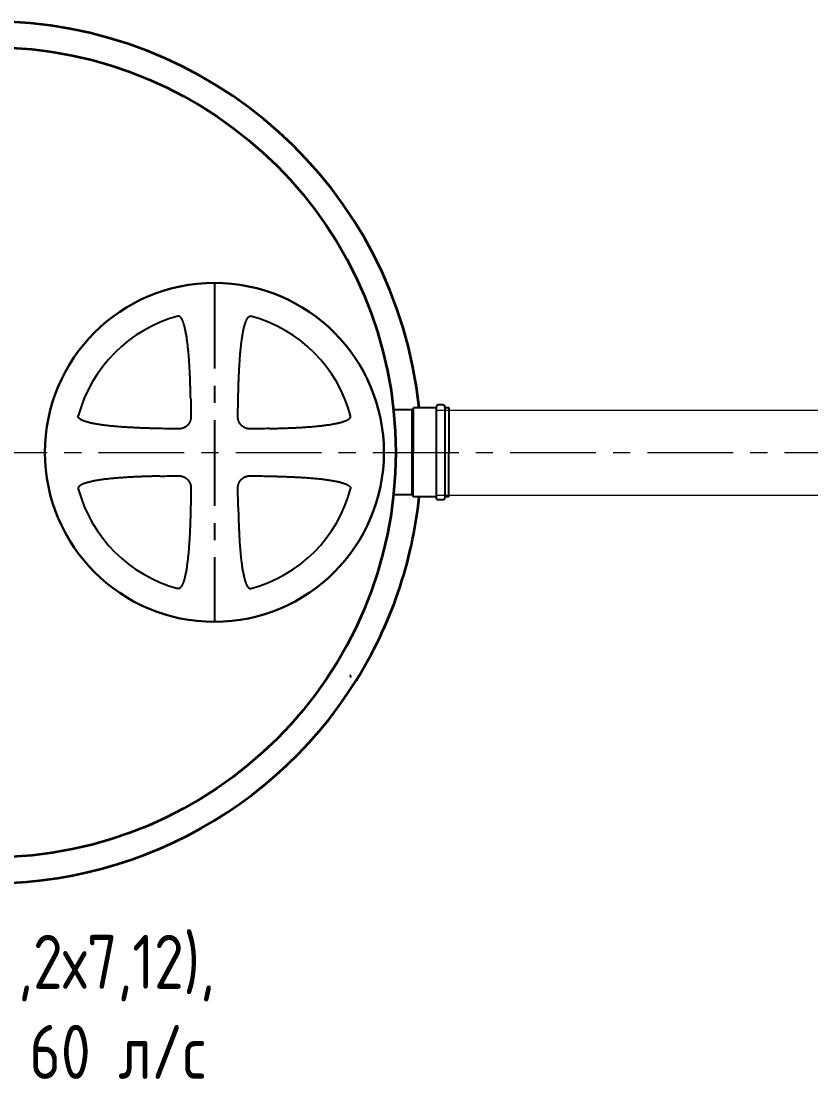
# Model space of a CAD drawing. Header units: millimetres. Extents: x 24859265 to 26550985, y 32092698 to 33532929.
# Drawn here: x 26242988 to 26245909, y 33021310 to 33025279 of the extents above; entities that cross this region are included whole.
import ezdxf

# ---------------------------------------------------------------- set-up
doc = ezdxf.new("R2010")
doc.units = ezdxf.units.MM
doc.linetypes.add('осевая', pattern=[50.8, 31.75, -6.35, 6.35, -6.35])
doc.layers.add('Mitat', color=1, linetype='Continuous')
doc.layers.add('Системный слой', color=7, linetype='Continuous')
doc.styles.add('ARTEM GOST', font='GOST_0.TTF')

msp = doc.modelspace()

# ---------------------------------------------------------------- linework, layer by layer
at = {"color": 1, "linetype": 'осевая', "lineweight": 25, "ltscale": 10}
msp.add_line((26243702.1321, 33024311.228), (26243702.1321, 33023056.4792), dxfattribs=at)
at = {"color": 7, "lineweight": 25}
for p, q in [((26244434.2514, 33023841.4804), (26244368.5131, 33023841.543)), ((26244434.2514, 33023841.4804), (26244438.7044, 33023849.1761)), ((26244523.0043, 33023849.0958), (26244438.7044, 33023849.1761)), ((26244523.0058, 33023850.6958), (26244522.6879, 33023517.0959)), ((26244547.0141, 33023859.3729), (26244531.7141, 33023859.3875)), ((26244555.7058, 33023850.6646), (26244555.3879, 33023517.0648)), ((26244570.7043, 33023849.0503), (26244555.7043, 33023849.0646)), ((26244570.3894, 33023518.6505), (26244570.7043, 33023849.0503)), ((26244438.3968, 33023526.4763), (26244368.2129, 33023526.5432)), ((26244522.6894, 33023518.6959), (26244438.3895, 33023518.7763)), ((26244546.6923, 33023508.3731), (26244531.3923, 33023508.3876)), ((26244570.3894, 33023518.6505), (26244555.3894, 33023518.6648)), ((26244205.0217, 33022859.5641), (26244205.4893, 33022850.6852))]:
    msp.add_line(p, q, dxfattribs=at)
at = {"lineweight": 20}
for p, q in [((26244522.8209, 33023840.1045), (26246384.3472, 33023840.1045)), ((26244522.8209, 33023525.1045), (26246384.727, 33023525.1045))]:
    msp.add_line(p, q, dxfattribs=at)
at = {"color": 1, "linetype": 'осевая', "lineweight": 15, "ltscale": 10}
msp.add_line((26241240.9371, 33023683.8558), (26246373.2024, 33023683.9184), dxfattribs=at)
at = {"lineweight": 35}
msp.add_circle((26242873.1714, 33023683.8156), 1500, dxfattribs=at)
for centre, start, end in [((26242873.1714, 33023683.7696), 5.9499064, 174.3768002), ((26242873.1714, 33023683.8757), 328.0556297, 354.0596986), ((26242873.1714, 33023683.7696), 196.6529029, 328.0556297)]:
    msp.add_arc(centre, 1595.4844, start, end, dxfattribs=at)
at = {"color": 7, "lineweight": 25}
for centre, start, end in [((26244531.7058, 33023850.6875), 89.9453982, 179.9453982), ((26244547.0058, 33023850.6729), 359.9453982, 89.9453982), ((26244531.3879, 33023517.0876), 179.9453982, 269.9453982), ((26244546.6879, 33023517.0731), 269.9453982, 359.9453982)]:
    msp.add_arc(centre, 8.7, start, end, dxfattribs=at)
at = {"layer": 'Mitat', "color": 7, "lineweight": 25}
for p, q in [((26244433.9512, 33023526.4805), (26244434.2514, 33023841.4804)), ((26244438.3895, 33023518.7763), (26244438.7044, 33023849.1761))]:
    msp.add_line(p, q, dxfattribs=at)
at = {"layer": 'Системный слой', "color": 7, "lineweight": 30}
msp.add_circle((26243702.1321, 33023683.8536), 627.3744, dxfattribs=at)
at = {"layer": 'Системный слой', "color": 7, "lineweight": 25}
for start, end in [(104.9942803, 165.0057197), (14.9942803, 75.0057197), (194.9942803, 255.0057197), (284.9942803, 345.0057197)]:
    msp.add_arc((26243702.1321, 33023683.8536), 521.8345, start, end, dxfattribs=at)
at = {"layer": 'Системный слой', "color": 7, "lineweight": 25, "extrusion": (0, 0, -1)}
for centre, major_axis, start_param, end_param in [((26242526.2685, 33023683.8536), (0, -3187.0365), -1.634238642, -1.612784394), ((26244877.9956, 33023683.8536), (0, 3187.0365), -1.52880826, -1.507354011), ((26243702.1321, 33024859.7171), (-3187.0365, 0), -1.52880826, -1.507354011), ((26243702.1321, 33024859.7171), (-3187.0365, 0), -1.634238642, -1.612784394), ((26243702.1321, 33022507.9901), (3187.0365, 0), -1.634238642, -1.612784394), ((26243702.1321, 33022507.9901), (3187.0365, 0), -1.52880826, -1.507354011), ((26242526.2685, 33023683.8536), (0, -3187.0365), -1.52880826, -1.507354011), ((26244877.9956, 33023683.8536), (0, 3187.0365), -1.634238642, -1.612784394)]:
    msp.add_ellipse(centre, major_axis=major_axis, ratio=0.342020143, start_param=start_param, end_param=end_param, dxfattribs=at)
at = {"layer": 'Системный слой', "color": 7, "lineweight": 25}
for points, knots in [([(26243614.1063, 33023885.911), (26243613.9889, 33023891.315), (26243613.7344, 33023902.2375), (26243613.2879, 33023918.8373), (26243612.8496, 33023932.9508), (26243612.4478, 33023944.5348), (26243612.1146, 33023953.4539), (26243611.7066, 33023963.5846), (26243611.2082, 33023974.9176), (26243610.5953, 33023987.4891), (26243609.9637, 33023999.1599), (26243609.3267, 33024009.884), (26243608.7003, 33024019.612), (26243608.0198, 33024029.3565), (26243607.2843, 33024039.0572), (26243606.4935, 33024048.6613), (26243605.6499, 33024058.0957), (26243604.7495, 33024067.3677), (26243603.7954, 33024076.4117), (26243602.784, 33024085.2344), (26243601.7207, 33024093.7699), (26243600.5938, 33024102.0894), (26243599.4105, 33024110.1128), (26243598.1708, 33024117.8228), (26243596.903, 33024125.0524), (26243595.6004, 33024131.865), (26243594.2884, 33024138.1565), (26243592.9609, 33024143.9904), (26243591.6524, 33024149.264), (26243590.333, 33024154.1423), (26243589.0196, 33024158.5896), (26243587.703, 33024162.6604), (26243586.443, 33024166.2171), (26243585.2238, 33024169.3621), (26243584.0828, 33024172.0536), (26243583.0005, 33024174.3885), (26243582.0217, 33024176.3263), (26243581.0992, 33024178.0074), (26243580.2357, 33024179.4566), (26243579.406, 33024180.7355), (26243578.654, 33024181.8013), (26243577.9643, 33024182.7028), (26243577.3542, 33024183.4405), (26243576.8027, 33024184.0592), (26243576.3248, 33024184.5595), (26243575.8863, 33024184.9896), (26243575.4783, 33024185.3652), (26243575.0828, 33024185.7061), (26243574.7121, 33024186.0051), (26243574.3616, 33024186.2699), (26243574.0269, 33024186.5066), (26243573.6915, 33024186.7282), (26243573.3089, 33024186.9628), (26243572.8725, 33024187.2053), (26243572.3826, 33024187.4443), (26243571.8838, 33024187.6533), (26243571.3148, 33024187.8522), (26243570.6135, 33024188.0388), (26243569.7952, 33024188.1667), (26243569.0118, 33024188.1953), (26243568.2327, 33024188.1465), (26243567.6314, 33024188.0482), (26243567.2285, 33024187.9491), (26243567.1217, 33024187.9205)], [0, 0, 0, 0, 3.294371593, 6.658591543, 10.121592742, 11.902893978, 13.727107621, 15.565805849, 18.089199056, 20.650882172, 23.250738132, 25.227924631, 27.214477482, 29.207844676, 31.198515859, 33.161938964, 35.100748787, 36.992852426, 38.863010201, 40.668912645, 42.432709704, 44.134311819, 45.815956245, 47.406319509, 48.925529492, 50.321905425, 51.666805829, 52.875385207, 53.998684122, 55.003566013, 55.973887457, 56.834853186, 57.62025208, 58.285214561, 58.906539433, 59.421026718, 59.87309663, 60.246258994, 60.602155426, 60.908040864, 61.180306665, 61.401463481, 61.604047946, 61.767516676, 61.910185432, 62.028901262, 62.144789761, 62.250718136, 62.349589011, 62.437155671, 62.520316699, 62.60098611, 62.683376543, 62.794473772, 62.904935231, 63.013803366, 63.122506405, 63.271682214, 63.457840141, 63.633238455, 63.754365664, 63.934896432, 64, 64, 64, 64]), ([(26243790.1578, 33023885.911), (26243790.2752, 33023891.316), (26243790.5299, 33023902.2452), (26243790.9769, 33023918.864), (26243791.4162, 33023933.0049), (26243791.8194, 33023944.6227), (26243792.1542, 33023953.5764), (26243792.5218, 33023962.693), (26243792.9241, 33023971.9429), (26243793.3668, 33023981.3649), (26243793.8519, 33023990.9096), (26243794.3831, 33024000.5666), (26243794.9623, 33024010.2866), (26243795.5937, 33024020.0591), (26243796.2798, 33024029.8443), (26243797.0211, 33024039.5801), (26243797.818, 33024049.2137), (26243798.6677, 33024058.6697), (26243799.5744, 33024067.9574), (26243800.5347, 33024077.011), (26243801.5525, 33024085.8389), (26243802.6222, 33024094.3752), (26243803.7558, 33024102.6931), (26243804.9462, 33024110.7127), (26243806.1933, 33024118.4168), (26243807.4684, 33024125.637), (26243808.7782, 33024132.4368), (26243810.0966, 33024138.7104), (26243811.4298, 33024144.5213), (26243812.742, 33024149.7652), (26243814.0635, 33024154.6085), (26243815.3768, 33024159.0156), (26243816.6911, 33024163.0422), (26243817.9455, 33024166.551), (26243819.1563, 33024169.6463), (26243820.2861, 33024172.2885), (26243821.3552, 33024174.5764), (26243822.3194, 33024176.4714), (26243823.2265, 33024178.1142), (26243824.0752, 33024179.5311), (26243824.8912, 33024180.7839), (26243825.6321, 33024181.8308), (26243826.3129, 33024182.719), (26243826.9167, 33024183.4484), (26243827.464, 33024184.062), (26243827.94, 33024184.5602), (26243828.3778, 33024184.9896), (26243828.7858, 33024185.3652), (26243829.1813, 33024185.7061), (26243829.552, 33024186.0051), (26243829.9025, 33024186.2699), (26243830.2372, 33024186.5066), (26243830.5726, 33024186.7282), (26243830.9552, 33024186.9627), (26243831.3917, 33024187.2053), (26243831.8815, 33024187.4443), (26243832.3803, 33024187.6533), (26243832.9493, 33024187.8522), (26243833.6506, 33024188.0388), (26243834.4689, 33024188.1667), (26243835.2523, 33024188.1953), (26243836.0314, 33024188.1465), (26243836.6327, 33024188.0482), (26243837.0356, 33024187.9491), (26243837.1424, 33024187.9205)], [0, 0, 0, 0, 3.346521523, 6.766848111, 10.291529456, 12.106470403, 13.966728464, 15.842272064, 17.760328852, 19.705723419, 21.69055137, 23.687494739, 25.705597318, 27.732687694, 29.765616249, 31.795275715, 33.795524463, 35.769580702, 37.694348858, 39.596138923, 41.431300907, 43.222956688, 44.950627594, 46.657892926, 48.271860481, 49.813092722, 51.228677476, 52.591624534, 53.814670765, 54.950110731, 55.963708116, 56.941680685, 57.807328827, 58.595452265, 59.260387204, 59.880783117, 60.393123522, 60.842570583, 61.213061508, 61.566814526, 61.871519207, 62.143339222, 62.364995754, 62.568380645, 62.733224655, 62.877533629, 62.998105508, 63.115804117, 63.223385704, 63.323799493, 63.412733256, 63.497193458, 63.579124045, 63.662802909, 63.775637351, 63.887825457, 63.998394772, 64.108795928, 64.260302258, 64.449368862, 64.627507815, 64.750527631, 64.933879172, 65, 65, 65, 65]), ([(26243500.0747, 33023771.8794), (26243494.9475, 33023771.9908), (26243484.5671, 33023772.2318), (26243471.5117, 33023772.5793), (26243459.2099, 33023772.9425), (26243446.0129, 33023773.3685), (26243428.8633, 33023773.9998), (26243410.6481, 33023774.7857), (26243394.7317, 33023775.5839), (26243381.9049, 33023776.3063), (26243371.2917, 33023776.9616), (26243361.3009, 33023777.6328), (26243351.6547, 33023778.3357), (26243342.0767, 33023779.0929), (26243332.6277, 33023779.9036), (26243323.3081, 33023780.7715), (26243314.1786, 33023781.6947), (26243305.2405, 33023782.6766), (26243296.5549, 33023783.7133), (26243288.063, 33023784.8153), (26243279.8475, 33023785.9761), (26243271.9325, 33023787.1953), (26243264.4822, 33023788.4467), (26243257.438, 33023789.7367), (26243250.9055, 33023791.0414), (26243244.8254, 33023792.3665), (26243239.3019, 33023793.6789), (26243234.173, 33023795.0077), (26243229.4789, 33023796.3357), (26243225.169, 33023797.6713), (26243221.3865, 33023798.9554), (26243218.0281, 33023800.2036), (26243215.1407, 33023801.3776), (26243212.6266, 33023802.4964), (26243210.5313, 33023803.5134), (26243208.7094, 33023804.4753), (26243207.1376, 33023805.3778), (26243205.7526, 33023806.2449), (26243204.6009, 33023807.0303), (26243203.6287, 33023807.7502), (26243202.8347, 33023808.3865), (26243202.1697, 33023808.9615), (26243201.6334, 33023809.4591), (26243201.1725, 33023809.9159), (26243200.7696, 33023810.3419), (26243200.4031, 33023810.7563), (26243200.0809, 33023811.1462), (26243199.7953, 33023811.516), (26243199.5404, 33023811.8694), (26243199.3029, 33023812.223), (26243199.054, 33023812.6232), (26243198.7991, 33023813.0768), (26243198.5505, 33023813.5823), (26243198.3359, 33023814.0923), (26243198.1343, 33023814.6678), (26243197.947, 33023815.3714), (26243197.819, 33023816.1905), (26243197.7904, 33023816.9738), (26243197.8392, 33023817.7529), (26243197.9375, 33023818.3542), (26243198.0366, 33023818.7572), (26243198.0652, 33023818.864)], [0, 0, 0, 0, 3.027650468, 6.130094995, 7.711356257, 10.29572092, 13.929306235, 17.85218495, 21.075847564, 23.356555589, 25.454567181, 27.369742625, 29.28457001, 31.181263092, 33.060102395, 34.9034142, 36.729230748, 38.501690757, 40.23857242, 41.92187162, 43.587415304, 45.168284004, 46.68244492, 48.080640478, 49.429669018, 50.648001517, 51.784220094, 52.805921168, 53.793742901, 54.673451645, 55.478236634, 56.16329273, 56.804669619, 57.338102874, 57.808295994, 58.19735665, 58.567881964, 58.885924914, 59.167818492, 59.395947779, 59.604956454, 59.772793989, 59.918929675, 60.040332083, 60.158922171, 60.267662997, 60.369344164, 60.459616107, 60.545401758, 60.628156765, 60.712315906, 60.824376076, 60.935003164, 61.043224388, 61.1494624, 61.294441349, 61.47478319, 61.644699639, 61.762041656, 61.936931263, 62, 62, 62, 62]), ([(26243615.3385, 33023817.6318), (26243615.3507, 33023816.7851), (26243615.3348, 33023815.1099), (26243615.1899, 33023812.6019), (26243614.9232, 33023810.108), (26243614.5284, 33023807.6124), (26243614.0027, 33023805.1285), (26243613.3463, 33023802.675), (26243612.5618, 33023800.2689), (26243611.6542, 33023797.926), (26243610.6311, 33023795.6615), (26243609.5019, 33023793.4883), (26243608.2764, 33023791.4146), (26243606.9613, 33023789.4418), (26243605.5698, 33023787.58), (26243604.1186, 33023785.8389), (26243602.6347, 33023784.2342), (26243601.132, 33023782.7629), (26243599.6239, 33023781.4207), (26243597.9798, 33023780.0869), (26243596.294, 33023778.8533), (26243594.5277, 33023777.69), (26243592.9347, 33023776.7406), (26243591.0947, 33023775.7435), (26243588.9545, 33023774.7122), (26243586.4357, 33023773.682), (26243583.879, 33023772.8102), (26243581.7007, 33023772.2004), (26243579.4014, 33023771.6627), (26243576.8272, 33023771.1852), (26243573.8644, 33023770.8283), (26243570.99, 33023770.6527), (26243569.2306, 33023770.6346), (26243568.3539, 33023770.6472)], [0, 0, 0, 0, 1.160826542, 2.293622235, 3.435630275, 4.588755852, 5.746246171, 6.905347908, 8.06046894, 9.206890964, 10.341223549, 11.457239469, 12.554235135, 13.633163251, 14.697615427, 15.730559355, 16.730574568, 17.684561251, 18.60488317, 19.490060894, 20.578622657, 21.45991575, 22.381037453, 23.113318507, 24.320591035, 25.627436737, 26.832375655, 28.012840773, 28.720001051, 30.061885846, 31.592299148, 32.799070777, 34, 34, 34, 34]), ([(26243835.9102, 33023770.6472), (26243835.0635, 33023770.635), (26243833.3883, 33023770.6509), (26243830.8803, 33023770.7957), (26243828.3864, 33023771.0625), (26243825.8908, 33023771.4573), (26243823.4069, 33023771.983), (26243820.9535, 33023772.6394), (26243818.5473, 33023773.4239), (26243816.2044, 33023774.3315), (26243813.9399, 33023775.3546), (26243811.7667, 33023776.4837), (26243809.6931, 33023777.7092), (26243807.7203, 33023779.0244), (26243805.8585, 33023780.4159), (26243804.1173, 33023781.867), (26243802.5126, 33023783.351), (26243801.0413, 33023784.8537), (26243799.6991, 33023786.3617), (26243798.3653, 33023788.0059), (26243797.1317, 33023789.6916), (26243795.9685, 33023791.458), (26243795.0191, 33023793.051), (26243794.022, 33023794.891), (26243792.9907, 33023797.0312), (26243791.9604, 33023799.55), (26243791.0887, 33023802.1066), (26243790.4789, 33023804.285), (26243789.9411, 33023806.5843), (26243789.4637, 33023809.1585), (26243789.1067, 33023812.1212), (26243788.9312, 33023814.9957), (26243788.913, 33023816.7551), (26243788.9256, 33023817.6318)], [0, 0, 0, 0, 1.160826542, 2.293622235, 3.435630275, 4.588755852, 5.746246171, 6.905347908, 8.06046894, 9.206890964, 10.341223549, 11.457239469, 12.554235135, 13.633163251, 14.697615427, 15.730559355, 16.730574568, 17.684561251, 18.60488317, 19.490060894, 20.578622657, 21.45991575, 22.381037453, 23.113318507, 24.320591035, 25.627436737, 26.832375655, 28.012840773, 28.720001051, 30.061885846, 31.592299148, 32.799070777, 34, 34, 34, 34]), ([(26243904.1894, 33023771.8794), (26243909.4359, 33023771.9934), (26243920.0535, 33023772.2403), (26243933.4041, 33023772.5972), (26243945.9694, 33023772.9708), (26243959.4244, 33023773.4088), (26243976.8857, 33023774.0586), (26243995.4057, 33023774.8686), (26244011.5605, 33023775.6918), (26244024.5494, 33023776.4363), (26244035.2656, 33023777.1104), (26244045.3335, 33023777.8001), (26244055.034, 33023778.5214), (26244064.6511, 33023779.2978), (26244074.1182, 33023780.1277), (26244083.4391, 33023781.015), (26244092.5513, 33023781.9574), (26244101.458, 33023782.9584), (26244110.0966, 33023784.0138), (26244118.5316, 33023785.1346), (26244126.6815, 33023786.3141), (26244134.5243, 33023787.5522), (26244141.8931, 33023788.8215), (26244148.8482, 33023790.1284), (26244155.2825, 33023791.4479), (26244161.2567, 33023792.7858), (26244166.6652, 33023794.1073), (26244171.6728, 33023795.4422), (26244176.2407, 33023796.773), (26244180.4223, 33023798.1084), (26244184.0759, 33023799.3876), (26244187.3068, 33023800.6267), (26244190.071, 33023801.7872), (26244192.4678, 33023802.8888), (26244194.4551, 33023803.8851), (26244196.1772, 33023804.8241), (26244197.6593, 33023805.7026), (26244198.9648, 33023806.5461), (26244200.0497, 33023807.3094), (26244200.9647, 33023808.0081), (26244201.711, 33023808.6245), (26244202.3349, 33023809.1803), (26244202.8373, 33023809.6601), (26244203.2681, 33023810.0993), (26244203.6436, 33023810.5073), (26244203.9846, 33023810.9029), (26244204.2836, 33023811.2735), (26244204.5483, 33023811.6241), (26244204.7851, 33023811.9587), (26244205.0067, 33023812.2942), (26244205.2412, 33023812.6768), (26244205.4837, 33023813.1132), (26244205.7227, 33023813.603), (26244205.9317, 33023814.1018), (26244206.1306, 33023814.6709), (26244206.3172, 33023815.3722), (26244206.4451, 33023816.1905), (26244206.4737, 33023816.9738), (26244206.425, 33023817.7529), (26244206.3266, 33023818.3542), (26244206.2275, 33023818.7572), (26244206.1989, 33023818.864)], [0, 0, 0, 0, 3.098261334, 6.270257389, 7.885873744, 10.522157945, 14.222087947, 18.211189336, 21.483219765, 23.791405021, 25.91055982, 27.839239887, 29.766287197, 31.670808361, 33.554373667, 35.397494967, 37.221268987, 38.987539178, 40.71587108, 42.387727128, 44.041242235, 45.608248555, 47.10728905, 48.48832759, 49.819500091, 51.017863675, 52.132794527, 53.131322562, 54.095468401, 54.950921967, 55.731333865, 56.392139341, 57.009564667, 57.52047847, 57.969135823, 58.33888725, 58.691132745, 58.993238407, 59.261550851, 59.478661932, 59.677208155, 59.836710997, 59.975491712, 60.090496101, 60.202763313, 60.305383036, 60.40116592, 60.485997168, 60.566559632, 60.644707497, 60.724522268, 60.832146527, 60.939155451, 61.044621355, 61.149927756, 61.294442138, 61.474782666, 61.644699745, 61.762041735, 61.936930934, 62, 62, 62, 62]), ([(26243500.0747, 33023595.8279), (26243494.9475, 33023595.7165), (26243484.5671, 33023595.4754), (26243471.5117, 33023595.1279), (26243459.2099, 33023594.7647), (26243446.0129, 33023594.3387), (26243428.8633, 33023593.7074), (26243410.6481, 33023592.9215), (26243394.7317, 33023592.1233), (26243381.9049, 33023591.4009), (26243371.2917, 33023590.7456), (26243361.3009, 33023590.0744), (26243351.6547, 33023589.3715), (26243342.0767, 33023588.6143), (26243332.6277, 33023587.8037), (26243323.3081, 33023586.9357), (26243314.1786, 33023586.0125), (26243305.2405, 33023585.0307), (26243296.5549, 33023583.9939), (26243288.063, 33023582.8919), (26243279.8475, 33023581.7311), (26243271.9325, 33023580.5119), (26243264.4822, 33023579.2605), (26243257.438, 33023577.9705), (26243250.9055, 33023576.6658), (26243244.8254, 33023575.3408), (26243239.3019, 33023574.0283), (26243234.173, 33023572.6996), (26243229.4789, 33023571.3715), (26243225.169, 33023570.0359), (26243221.3865, 33023568.7518), (26243218.0281, 33023567.5036), (26243215.1407, 33023566.3296), (26243212.6266, 33023565.2108), (26243210.5313, 33023564.1938), (26243208.7094, 33023563.2319), (26243207.1376, 33023562.3295), (26243205.7526, 33023561.4623), (26243204.6009, 33023560.6769), (26243203.6287, 33023559.957), (26243202.8347, 33023559.3208), (26243202.1697, 33023558.7457), (26243201.6334, 33023558.2481), (26243201.1725, 33023557.7913), (26243200.7696, 33023557.3654), (26243200.4031, 33023556.9509), (26243200.0809, 33023556.5611), (26243199.7953, 33023556.1912), (26243199.5404, 33023555.8378), (26243199.3029, 33023555.4843), (26243199.054, 33023555.084), (26243198.7991, 33023554.6304), (26243198.5505, 33023554.1249), (26243198.3359, 33023553.6149), (26243198.1343, 33023553.0394), (26243197.947, 33023552.3358), (26243197.819, 33023551.5167), (26243197.7904, 33023550.7334), (26243197.8392, 33023549.9543), (26243197.9375, 33023549.353), (26243198.0366, 33023548.95), (26243198.0652, 33023548.8432)], [0, 0, 0, 0, 3.027650466, 6.130094991, 7.711356252, 10.295720913, 13.929306225, 17.852184938, 21.07584755, 23.356555574, 25.454567165, 27.369742608, 29.284569992, 31.181263074, 33.060102377, 34.903414182, 36.72923073, 38.50169074, 40.238572403, 41.921871604, 43.587415288, 45.168283988, 46.682444905, 48.080640464, 49.429669005, 50.648001504, 51.784220082, 52.805921157, 53.793742891, 54.673451636, 55.478236627, 56.163292723, 56.804669613, 57.33810287, 57.80829599, 58.197356647, 58.567881962, 58.885924912, 59.167818491, 59.395947778, 59.604956454, 59.772793988, 59.918929674, 60.040332083, 60.15892217, 60.267662996, 60.369344163, 60.459616106, 60.545401757, 60.628156764, 60.712315905, 60.824376075, 60.935003163, 61.043224387, 61.1494624, 61.294441348, 61.474783189, 61.644699639, 61.762041656, 61.936931263, 62, 62, 62, 62]), ([(26243568.3539, 33023597.0601), (26243569.2006, 33023597.0722), (26243570.8758, 33023597.0563), (26243573.3838, 33023596.9115), (26243575.8777, 33023596.6447), (26243578.3733, 33023596.25), (26243580.8572, 33023595.7242), (26243583.3107, 33023595.0678), (26243585.7168, 33023594.2833), (26243588.0597, 33023593.3758), (26243590.3241, 33023592.3527), (26243592.4974, 33023591.2235), (26243594.571, 33023589.998), (26243596.5427, 33023588.6836), (26243598.3966, 33023587.2981), (26243600.1165, 33023585.8659), (26243601.6792, 33023584.4245), (26243603.3018, 33023582.7776), (26243604.746, 33023581.1392), (26243606.1612, 33023579.3529), (26243607.5072, 33023577.4818), (26243608.8917, 33023575.2964), (26243610.0433, 33023573.2025), (26243611.0355, 33023571.1742), (26243611.9589, 33023569.0426), (26243612.6975, 33023567.0272), (26243613.4399, 33023564.701), (26243613.9774, 33023562.6872), (26243614.4466, 33023560.4646), (26243614.8116, 33023558.3748), (26243615.1311, 33023555.8527), (26243615.3286, 33023552.95), (26243615.352, 33023551.0164), (26243615.3385, 33023550.0754)], [0, 0, 0, 0, 1.160824505, 2.293619377, 3.435628046, 4.588756653, 5.746252086, 6.905357744, 8.060477574, 9.206889122, 10.341203147, 11.457204809, 12.554204619, 13.633169084, 14.695740988, 15.71706833, 16.69175045, 17.601108296, 18.876909107, 19.676174613, 20.71618965, 22.027068401, 23.21144584, 23.982011638, 25.113816219, 26.386624586, 26.915981655, 28.452958319, 29.235772501, 30.022225733, 31.353685786, 32.710829606, 34, 34, 34, 34]), ([(26243788.9256, 33023550.0754), (26243788.9134, 33023550.9222), (26243788.9293, 33023552.5973), (26243789.0742, 33023555.1054), (26243789.3409, 33023557.5992), (26243789.7357, 33023560.0948), (26243790.2614, 33023562.5788), (26243790.9178, 33023565.0322), (26243791.7023, 33023567.4383), (26243792.6099, 33023569.7812), (26243793.633, 33023572.0457), (26243794.7622, 33023574.219), (26243795.9877, 33023576.2926), (26243797.3028, 33023578.2654), (26243798.6943, 33023580.1272), (26243800.1455, 33023581.8684), (26243801.6294, 33023583.473), (26243803.1322, 33023584.9443), (26243804.6402, 33023586.2865), (26243806.2843, 33023587.6203), (26243807.9701, 33023588.854), (26243809.7364, 33023590.0172), (26243811.3294, 33023590.9666), (26243813.1694, 33023591.9637), (26243815.3097, 33023592.995), (26243817.8284, 33023594.0252), (26243820.3851, 33023594.897), (26243822.5634, 33023595.5068), (26243824.8627, 33023596.0445), (26243827.4369, 33023596.522), (26243830.3997, 33023596.8789), (26243833.2741, 33023597.0545), (26243835.0335, 33023597.0727), (26243835.9102, 33023597.0601)], [0, 0, 0, 0, 1.160826542, 2.293622235, 3.435630275, 4.588755852, 5.746246171, 6.905347908, 8.06046894, 9.206890964, 10.341223549, 11.457239469, 12.554235135, 13.633163251, 14.697615427, 15.730559355, 16.730574568, 17.684561251, 18.60488317, 19.490060894, 20.578622657, 21.45991575, 22.381037453, 23.113318507, 24.320591035, 25.627436737, 26.832375655, 28.012840773, 28.720001051, 30.061885846, 31.592299148, 32.799070777, 34, 34, 34, 34]), ([(26243904.1894, 33023595.8279), (26243909.4359, 33023595.7139), (26243920.0535, 33023595.4669), (26243933.4041, 33023595.11), (26243945.9694, 33023594.7364), (26243959.4244, 33023594.2984), (26243976.8857, 33023593.6486), (26243995.4057, 33023592.8386), (26244011.5605, 33023592.0155), (26244024.5494, 33023591.2709), (26244035.2656, 33023590.5969), (26244045.3335, 33023589.9071), (26244055.034, 33023589.1858), (26244064.6511, 33023588.4095), (26244074.1182, 33023587.5796), (26244083.4391, 33023586.6922), (26244092.5513, 33023585.7498), (26244101.458, 33023584.7488), (26244110.0966, 33023583.6934), (26244118.5316, 33023582.5726), (26244126.6815, 33023581.3931), (26244134.5243, 33023580.155), (26244141.8931, 33023578.8857), (26244148.8482, 33023577.5788), (26244155.2825, 33023576.2593), (26244161.2567, 33023574.9215), (26244166.6652, 33023573.5999), (26244171.6728, 33023572.2651), (26244176.2407, 33023570.9342), (26244180.4223, 33023569.5989), (26244184.0759, 33023568.3196), (26244187.3068, 33023567.0805), (26244190.071, 33023565.92), (26244192.4678, 33023564.8185), (26244194.4551, 33023563.8222), (26244196.1772, 33023562.8831), (26244197.6593, 33023562.0046), (26244198.9648, 33023561.1611), (26244200.0497, 33023560.3979), (26244200.9647, 33023559.6991), (26244201.711, 33023559.0828), (26244202.3349, 33023558.5269), (26244202.8373, 33023558.0471), (26244203.2681, 33023557.6079), (26244203.6436, 33023557.1999), (26244203.9846, 33023556.8043), (26244204.2836, 33023556.4337), (26244204.5483, 33023556.0832), (26244204.7851, 33023555.7485), (26244205.0067, 33023555.413), (26244205.2412, 33023555.0305), (26244205.4837, 33023554.594), (26244205.7227, 33023554.1042), (26244205.9317, 33023553.6054), (26244206.1306, 33023553.0364), (26244206.3172, 33023552.335), (26244206.4451, 33023551.5167), (26244206.4737, 33023550.7334), (26244206.425, 33023549.9543), (26244206.3266, 33023549.353), (26244206.2275, 33023548.95), (26244206.1989, 33023548.8432)], [0, 0, 0, 0, 3.098261337, 6.270257394, 7.88587375, 10.522157951, 14.222087953, 18.211189342, 21.483219771, 23.791405029, 25.91055983, 27.8392399, 29.766287214, 31.670808384, 33.554373694, 35.397494999, 37.221270799, 38.987539216, 40.715868525, 42.387727164, 44.041242269, 45.608248584, 47.107289074, 48.488327607, 49.819500103, 51.017863682, 52.13279453, 53.131322563, 54.0954684, 54.950921965, 55.731333862, 56.392139339, 57.009564665, 57.520478469, 57.969135823, 58.33888725, 58.691132745, 58.993238408, 59.261550851, 59.478661933, 59.677208155, 59.836710998, 59.975491713, 60.090496102, 60.202763313, 60.305383036, 60.40116592, 60.485997169, 60.566559633, 60.644707498, 60.724522269, 60.832146528, 60.939155452, 61.044621356, 61.149927757, 61.294442138, 61.474782667, 61.644699746, 61.762041735, 61.936930934, 62, 62, 62, 62]), ([(26243614.1063, 33023481.7962), (26243613.9872, 33023476.3147), (26243613.7291, 33023465.2481), (26243613.3542, 33023451.3499), (26243613.0032, 33023439.6924), (26243612.6877, 33023429.99), (26243612.2514, 33023417.6909), (26243611.6736, 33023403.1301), (26243610.9234, 33023386.6238), (26243610.1426, 33023371.6431), (26243609.3769, 33023358.5938), (26243608.6871, 33023347.8844), (26243607.9833, 33023337.8522), (26243607.2493, 33023328.2101), (26243606.4607, 33023318.6649), (26243605.6197, 33023309.2896), (26243604.7227, 33023300.0767), (26243603.7728, 33023291.0917), (26243602.7665, 33023282.3277), (26243601.7092, 33023273.8505), (26243600.5895, 33023265.5888), (26243599.4144, 33023257.6216), (26243598.184, 33023249.9647), (26243596.9261, 33023242.7825), (26243595.634, 33023236.0119), (26243594.3324, 33023229.7543), (26243593.0149, 33023223.9459), (26243591.7152, 33023218.6868), (26243590.4033, 33023213.8149), (26243589.0955, 33023209.3646), (26243587.7828, 33023205.2835), (26243586.5235, 33023201.708), (26243585.302, 33023198.5384), (26243584.1558, 33023195.8184), (26243583.0659, 33023193.4538), (26243582.0774, 33023191.4867), (26243581.1442, 33023189.7781), (26243580.2698, 33023188.3051), (26243579.4302, 33023187.0071), (26243578.6701, 33023185.9276), (26243577.9739, 33023185.0163), (26243577.3592, 33023184.2724), (26243576.8047, 33023183.65), (26243576.3253, 33023183.1482), (26243575.8863, 33023182.7176), (26243575.4783, 33023182.3421), (26243575.0828, 33023182.0011), (26243574.7121, 33023181.7021), (26243574.3616, 33023181.4373), (26243574.0269, 33023181.2006), (26243573.6915, 33023180.979), (26243573.3089, 33023180.7445), (26243572.8725, 33023180.5019), (26243572.3826, 33023180.263), (26243571.8838, 33023180.0539), (26243571.3148, 33023179.8551), (26243570.6135, 33023179.6684), (26243569.7952, 33023179.5405), (26243569.0118, 33023179.5119), (26243568.2327, 33023179.5607), (26243567.6314, 33023179.659), (26243567.2285, 33023179.7581), (26243567.1217, 33023179.7868)], [0, 0, 0, 0, 3.289425785, 6.641072506, 8.341944379, 10.288254271, 12.467463829, 15.730360375, 19.040042649, 22.396272394, 24.748617788, 26.901300285, 28.851790397, 30.799552599, 32.720392494, 34.616970036, 36.467565256, 38.296603138, 40.062485517, 41.78701453, 43.450467192, 45.094385097, 46.649301137, 48.134932472, 49.501134164, 50.817333387, 52.001691581, 53.103718779, 54.091658013, 55.046430083, 55.895776701, 56.672127723, 57.331893274, 57.949266326, 58.462051315, 58.913491524, 59.286860563, 59.642660821, 59.947992889, 60.219335302, 60.439132084, 60.640228459, 60.801979529, 60.942837132, 61.059697506, 61.173775908, 61.278050622, 61.375378074, 61.46157731, 61.543439091, 61.622847514, 61.703949805, 61.813310178, 61.922045176, 62.029212163, 62.136216983, 62.283062174, 62.466311413, 62.638969098, 62.758203699, 62.935913687, 63, 63, 63, 63]), ([(26243790.1578, 33023481.7962), (26243790.2744, 33023476.4321), (26243790.5269, 33023465.589), (26243790.8928, 33023451.9629), (26243791.2356, 33023440.5042), (26243791.5445, 33023430.9364), (26243791.9726, 33023418.7657), (26243792.5404, 33023404.3212), (26243793.2786, 33023387.9111), (26243794.048, 33023372.9866), (26243794.8039, 33023359.9582), (26243795.4866, 33023349.2382), (26243796.1841, 33023339.1821), (26243796.9126, 33023329.5058), (26243797.6959, 33023319.9203), (26243798.5322, 33023310.4961), (26243799.4252, 33023301.2269), (26243800.3723, 33023292.177), (26243801.3769, 33023283.3408), (26243802.4341, 33023274.7828), (26243803.5554, 33023266.4346), (26243804.7337, 33023258.3766), (26243805.9691, 33023250.6276), (26243807.2337, 33023243.3534), (26243808.5343, 33023236.4925), (26243809.8458, 33023230.149), (26243811.1744, 33023224.2611), (26243812.4856, 33023218.9316), (26243813.8093, 33023213.9968), (26243815.1287, 33023209.4935), (26243816.4524, 33023205.3685), (26243817.721, 33023201.7608), (26243818.9501, 33023198.5677), (26243820.1019, 33023195.8327), (26243821.1958, 33023193.4588), (26243822.1861, 33023191.4877), (26243823.12, 33023189.7779), (26243823.9944, 33023188.305), (26243824.834, 33023187.007), (26243825.5941, 33023185.9275), (26243826.2903, 33023185.0163), (26243826.9049, 33023184.2724), (26243827.4595, 33023183.65), (26243827.9388, 33023183.1482), (26243828.3778, 33023182.7176), (26243828.7858, 33023182.3421), (26243829.1813, 33023182.0011), (26243829.552, 33023181.7021), (26243829.9025, 33023181.4373), (26243830.2372, 33023181.2006), (26243830.5727, 33023180.979), (26243830.9552, 33023180.7445), (26243831.3917, 33023180.5019), (26243831.8815, 33023180.263), (26243832.3803, 33023180.0539), (26243832.9493, 33023179.8551), (26243833.6506, 33023179.6684), (26243834.4689, 33023179.5405), (26243835.2523, 33023179.5119), (26243836.0314, 33023179.5607), (26243836.6327, 33023179.659), (26243837.0356, 33023179.7581), (26243837.1424, 33023179.7868)], [0, 0, 0, 0, 3.218923136, 6.50682583, 8.178508276, 10.098302523, 12.252324325, 15.489576072, 18.779789971, 22.12274404, 24.473336148, 26.627827063, 28.584131871, 30.538173803, 32.467067938, 34.373013837, 36.235157188, 38.076608153, 39.857077487, 41.597492253, 43.278569694, 44.940532211, 46.513957966, 48.018144325, 49.402538406, 50.736545173, 51.936949418, 53.053666948, 54.053978732, 55.020167258, 55.878253101, 56.661608666, 57.325774799, 57.946675197, 58.461222986, 58.913538136, 59.286894357, 59.642684309, 59.948009353, 60.219346434, 60.439139687, 60.640232736, 60.801981719, 60.942838005, 61.059697972, 61.173776052, 61.278050575, 61.375377913, 61.461577123, 61.543438914, 61.622847383, 61.703949732, 61.813310168, 61.9220452, 62.029212193, 62.136216998, 62.283062174, 62.466311411, 62.638969098, 62.758203699, 62.935913687, 63, 63, 63, 63])]:
    msp.add_open_spline(points, degree=3, knots=knots, dxfattribs=at)

# ---------------------------------------------------------------- texts
at = {"lineweight": 20, "insert": (26241698.7799, 33021897.5753), "char_height": 200, "width": 2330.966134, "attachment_point": 1, "style": 'ARTEM GOST'}
msp.add_mtext('\\pi264.77;ФСБ-60 (3,2х7,12), \\P\\pi372.06;произв.  60 л/с', dxfattribs=at)

doc.saveas('drawing.dxf')
